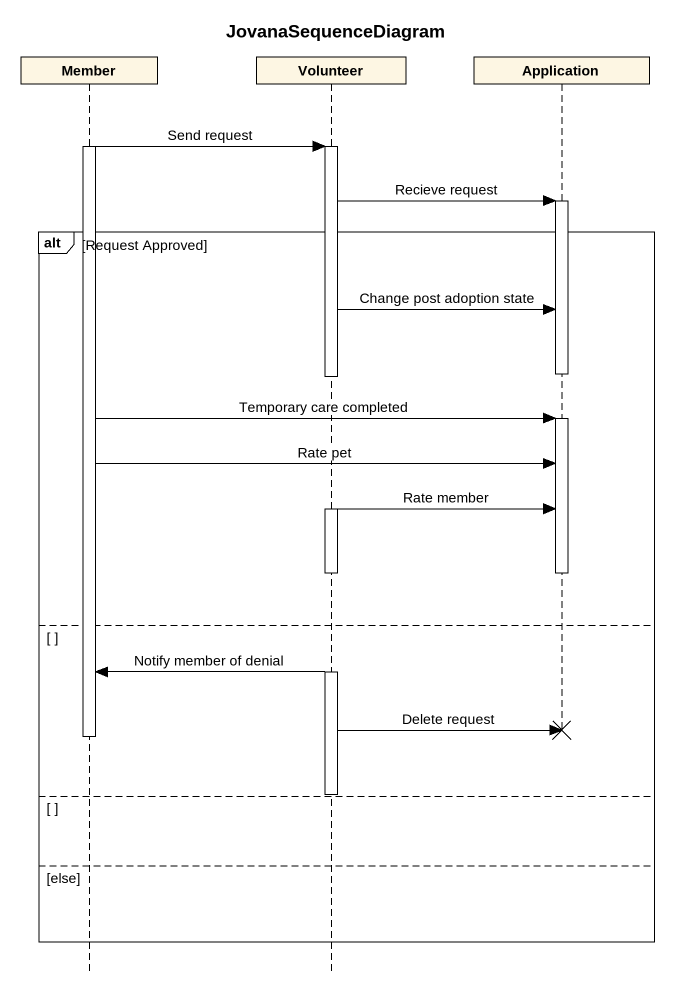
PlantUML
@startuml
title JovanaSequenceDiagram
hide footbox
participant Member
participant Volunteer
participant Application

activate Member
Member -> Volunteer : Send request
activate Volunteer
Volunteer -> Application : Recieve request
activate Application
alt Request Approved
  Volunteer -> Application : Change post adoption state
  deactivate Application
  deactivate Volunteer
  Member -> Application : Temporary care completed
  activate Application
  Member -> Application : Rate pet
  activate Volunteer
  Volunteer -> Application : Rate member
  deactivate Application
else
  Volunteer -> Member : Notify member of denial
  Volunteer -> Application !! : Delete request
  deactivate Member
  deactivate Volunteer
else
else else
end
@enduml
